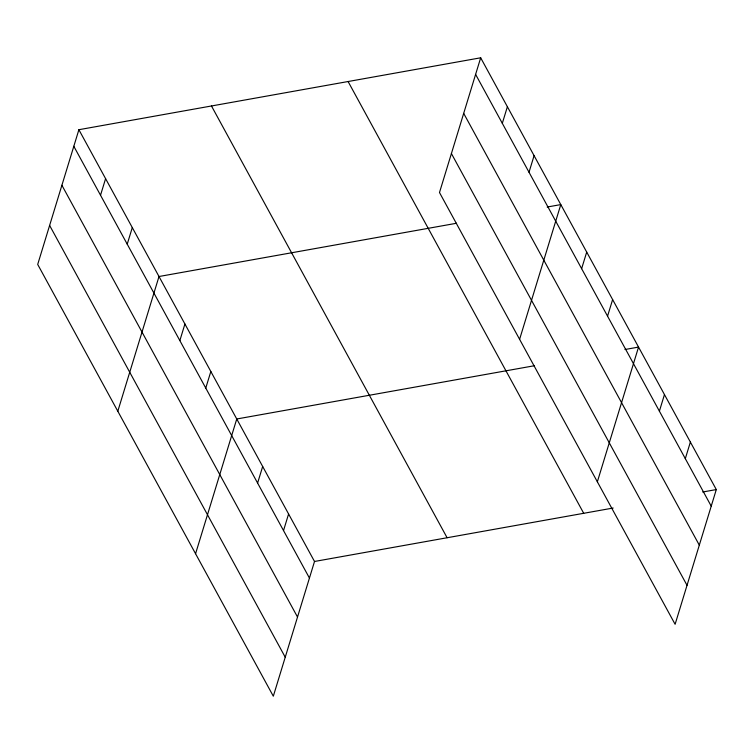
<?xml version="1.0" encoding="UTF-8"?>
<svg xmlns="http://www.w3.org/2000/svg" width="754" height="754" viewBox="0 0 754 754"><rect width="100%" height="100%" fill="white"/><g stroke="black" fill="none" stroke-linecap="round" stroke-linejoin="round"><path stroke-width="1.13" d="M78.887 129.707L37.7 264.428L273.316 696.206L314.512 561.476L78.887 129.707L480.684 57.794L716.3 489.572L675.113 624.293L439.488 192.524L480.684 57.794M100.527 195.229L105.598 178.641M127.228 244.164L132.299 227.576M117.812 411.232L159 276.511L456.528 223.259M179.848 340.591L184.918 324.003M205.767 388.084L210.837 371.496M195.569 553.719L236.756 418.988L534.284 365.747M257.604 483.069L262.675 466.49M283.523 530.571L288.594 513.983M502.315 123.317L507.385 106.729M529.016 172.251L534.086 155.663M519.6 339.328L560.788 204.598L547.187 207.03M581.636 268.678L586.706 252.09M607.554 316.18L612.625 299.592M597.356 481.806L638.544 347.085L624.943 349.517M659.392 411.166L664.462 394.578M685.311 458.658L690.381 442.07M314.512 561.476L613.172 508.026M702.7 492.004L716.3 489.572M475.604 74.382L711.229 506.151M463.691 113.373L699.307 545.142M451.41 153.543L687.026 585.311M348.094 81.526L583.709 513.295M211.478 105.975L447.103 537.743M73.817 146.295L309.442 578.064M61.903 185.277L297.519 617.045M49.623 225.446L285.238 657.215"/></g></svg>
